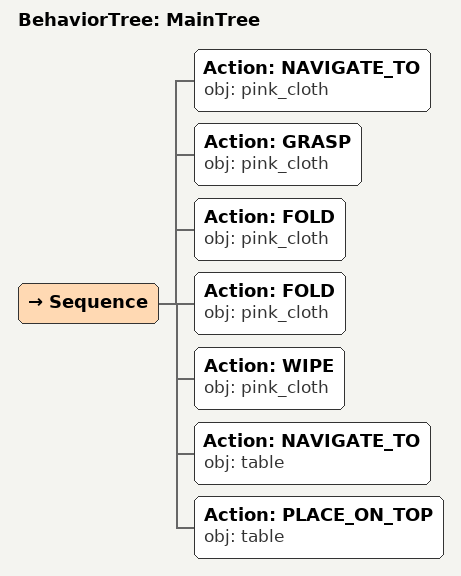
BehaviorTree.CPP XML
<root main_tree_to_execute="MainTree">
  <BehaviorTree ID="MainTree">
    <Sequence>
      <!-- Navigate to pink_cloth -->
      <Action ID="NAVIGATE_TO" obj="pink_cloth"/>
      <!-- Grasp pink_cloth -->
      <Action ID="GRASP" obj="pink_cloth"/>
      <!-- Fold pink_cloth (first fold toward center) -->
      <Action ID="FOLD" obj="pink_cloth"/>
      <!-- Fold pink_cloth (second fold to make smaller rectangle) -->
      <Action ID="FOLD" obj="pink_cloth"/>
      <!-- Smooth the folded pink_cloth -->
      <Action ID="WIPE" obj="pink_cloth"/>
      <!-- Navigate to table -->
      <Action ID="NAVIGATE_TO" obj="table"/>
      <!-- Place on table -->
      <Action ID="PLACE_ON_TOP" obj="table"/>
    </Sequence>
  </BehaviorTree>
</root>
